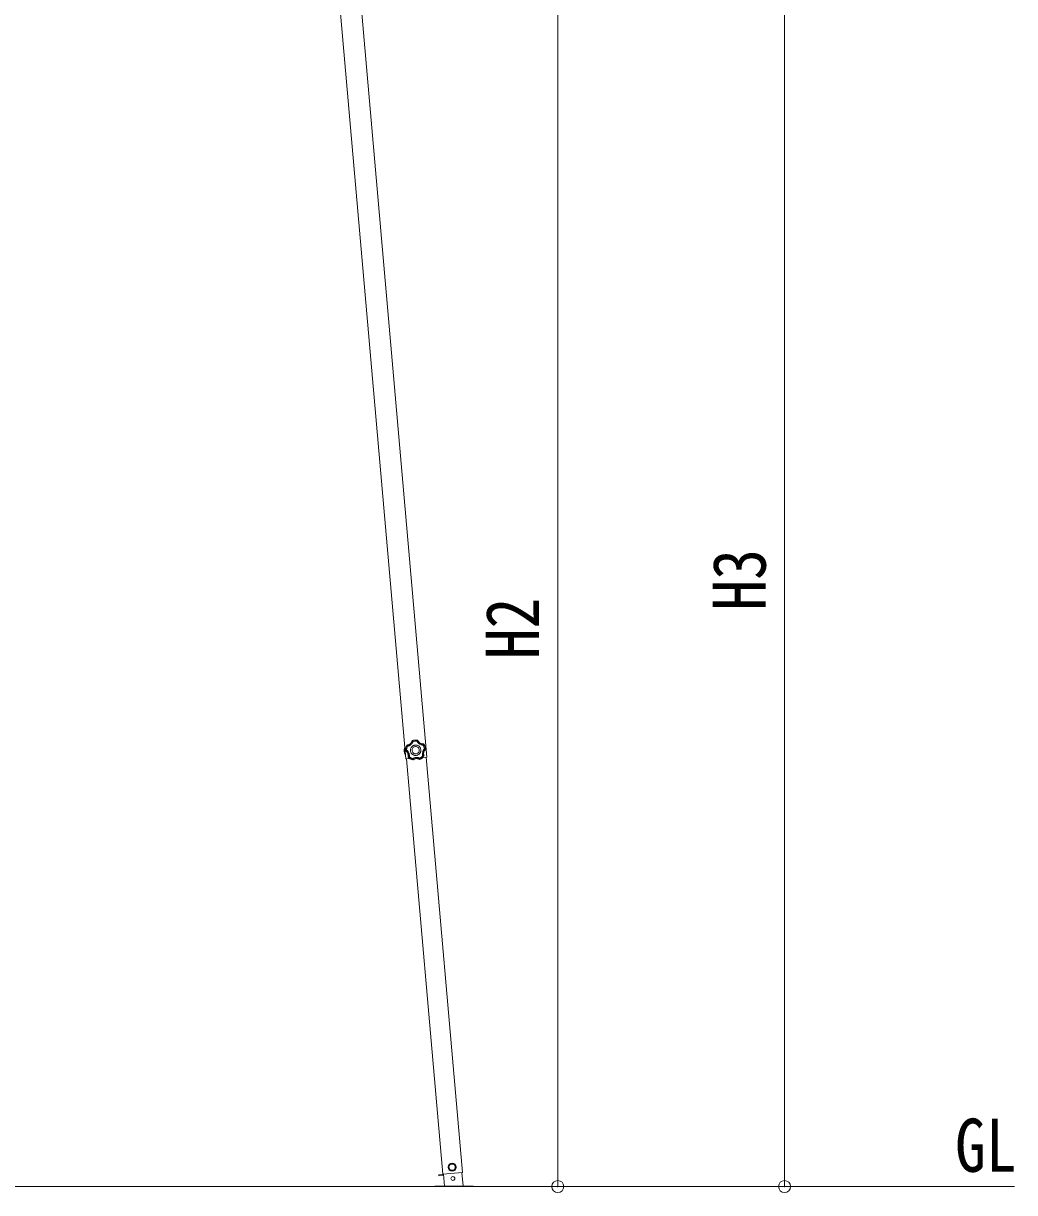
# Model space of a CAD drawing. Units: millimetres at full size; details may follow other scales. Extents: x -6988 to 7066, y -4877 to 4823.
# Drawn here: x -2873 to -823, y -1139 to 1280 of the extents above; entities that cross this region are included whole.
import ezdxf
from ezdxf.enums import TextEntityAlignment as Align

# ---------------------------------------------------------------- set-up
doc = ezdxf.new("R2010")
doc.units = ezdxf.units.MM
doc.header["$LTSCALE"] = 25
doc.header["$PDMODE"] = 32
doc.header["$PDSIZE"] = 25
for name, color, linetype, lineweight in [('0-0_0', 7, 'Continuous', 9), ('0-1_本体', 4, 'Continuous', 9), ('0-A_寸法', 6, 'Continuous', 9), ('1-7', 7, 'Continuous', 9)]:
    doc.layers.add(name, color=color, linetype=linetype, lineweight=lineweight)
doc.styles.add('ＭＳ ゴシック', font='')
doc.styles.get('ＭＳ ゴシック').set_extended_font_data('MS Gothic')

msp = doc.modelspace()

# ---------------------------------------------------------------- linework, layer by layer
at = {"layer": '0-0_0'}
msp.add_line((-4652.64, -1126.52), (-823.09, -1126.52), dxfattribs=at)
at = {"layer": '0-1_本体'}
msp.add_arc((-1909.55, -7780.98), 9250.23, 94.95525, 103.47191, dxfattribs=at)
at = {"layer": '0-A_寸法'}
for p, q in [((-1298.74, -1126.47), (-1298.74, 1683.03)), ((-1767.75, 1481.73), (-1767.75, -1126.47)), ((-1767.75, -1126.47), (-2096.58, -1126.47)), ((-1298.74, -1126.47), (-1767.75, -1126.47))]:
    msp.add_line(p, q, dxfattribs=at)
for p in [(-1767.75, -1126.47), (-1298.74, -1126.47)]:
    msp.add_point(p, dxfattribs=at)
at = {"layer": '1-7', "color": 4}
for p, q in [((-2082.16, -241.59), (-2230.36, 1452.32)), ((-2038.33, -237.76), (-2186.53, 1456.15)), ((-2073.8, -240.86), (-2082.16, -241.59)), ((-2005.46, -1101.07), (-2080.67, -241.46)), ((-2038.33, -237.76), (-2046.7, -238.49)), ((-1964.62, -1097.5), (-2039.82, -237.89)), ((-1964.62, -1097.49), (-2005.46, -1101.06)), ((-1964.62, -1097.5), (-2005.46, -1101.07))]:
    msp.add_line(p, q, dxfattribs=at)
at = {"layer": '1-7'}
for p, q in [((-2079.57, -213.19), (-2079.95, -213.44)), ((-2079.57, -213.19), (-2079.95, -213.44)), ((-2079.68, -213.72), (-2079.95, -213.44)), ((-2079.3, -213.47), (-2079.68, -213.72)), ((-2079.3, -213.47), (-2079.68, -213.72)), ((-2079.57, -213.19), (-2079.3, -213.47)), ((-2068.6, -203.92), (-2068.91, -204.25)), ((-2068.6, -203.92), (-2068.91, -204.25)), ((-2068.68, -204.56), (-2068.91, -204.25)), ((-2068.36, -204.23), (-2068.68, -204.56)), ((-2068.36, -204.23), (-2068.68, -204.56)), ((-2068.6, -203.92), (-2068.36, -204.23)), ((-2057.7, -203.48), (-2057.51, -203.14)), ((-2057.34, -203.77), (-2057.7, -203.48)), ((-2057.34, -203.77), (-2057.7, -203.48)), ((-2057.15, -203.43), (-2057.51, -203.14)), ((-2057.15, -203.43), (-2057.51, -203.14)), ((-2057.15, -203.43), (-2057.34, -203.77)), ((-2045.58, -211.11), (-2045.36, -210.8)), ((-2045.17, -211.31), (-2045.58, -211.11)), ((-2045.17, -211.31), (-2045.58, -211.11)), ((-2044.94, -210.99), (-2045.36, -210.8)), ((-2044.94, -210.99), (-2045.36, -210.8)), ((-2044.94, -210.99), (-2045.17, -211.31)), ((-2084.84, -219.24), (-2084.12, -219.17)), ((-2084.84, -219.24), (-2084.27, -225.71)), ((-2083.7, -232.19), (-2084.27, -225.71)), ((-2084.12, -219.17), (-2082.99, -232.12)), ((-2083.7, -232.19), (-2082.99, -232.12)), ((-2082.64, -224.22), (-2082.27, -224.1)), ((-2082.64, -224.22), (-2082.42, -224.62)), ((-2082.64, -224.22), (-2082.42, -224.62)), ((-2082.05, -224.5), (-2082.42, -224.62)), ((-2082.27, -224.1), (-2082.05, -224.5)), ((-2082.27, -224.1), (-2082.05, -224.5)), ((-2077.21, -237.52), (-2076.86, -237.35)), ((-2077.21, -237.52), (-2077.08, -237.96)), ((-2077.21, -237.52), (-2077.08, -237.96)), ((-2076.73, -237.8), (-2077.08, -237.96)), ((-2076.86, -237.35), (-2076.73, -237.8)), ((-2076.86, -237.35), (-2076.73, -237.8)), ((-2044.74, -235.56), (-2044.68, -235.1)), ((-2044.74, -235.56), (-2044.68, -235.1)), ((-2044.37, -235.67), (-2044.74, -235.56)), ((-2044.68, -235.1), (-2044.31, -235.22)), ((-2044.37, -235.67), (-2044.31, -235.22)), ((-2044.37, -235.67), (-2044.31, -235.22)), ((-2041.32, -221.65), (-2041.16, -221.22)), ((-2041.32, -221.65), (-2041.16, -221.22)), ((-2040.94, -221.72), (-2041.32, -221.65)), ((-2041.16, -221.22), (-2040.78, -221.3)), ((-2040.94, -221.72), (-2040.78, -221.3)), ((-2040.94, -221.72), (-2040.78, -221.3)), ((-2067.67, -243.46), (-2067.22, -243.38)), ((-2067.67, -243.46), (-2067.21, -243.38)), ((-2067.66, -243.85), (-2067.67, -243.46)), ((-2067.66, -243.85), (-2067.21, -243.77)), ((-2067.66, -243.85), (-2067.21, -243.77)), ((-2067.21, -243.38), (-2067.21, -243.77)), ((-2053.39, -242.41), (-2052.93, -242.43)), ((-2053.34, -242.8), (-2053.39, -242.41)), ((-2053.39, -242.41), (-2052.93, -242.43)), ((-2053.34, -242.8), (-2052.88, -242.82)), ((-2053.34, -242.8), (-2052.88, -242.82)), ((-2052.93, -242.43), (-2052.88, -242.82)), ((-2013.9, -1102.1), (-2004.04, -1101.24)), ((-2013.9, -1102.1), (-2013.73, -1104.1)), ((-2003.87, -1103.23), (-2013.73, -1104.1)), ((-2005.46, -1101.07), (-1964.62, -1097.5)), ((-2004.07, -1100.94), (-2001.92, -1125.45)), ((-1963.58, -1125.45), (-1966.01, -1097.61)), ((-1942.22, -1125.45), (-2022.22, -1125.45)), ((-2022.22, -1126.45), (-2022.22, -1125.45)), ((-2022.22, -1126.45), (-2022.22, -1125.45)), ((-1942.22, -1126.45), (-1942.22, -1125.45))]:
    msp.add_line(p, q, dxfattribs=at)
for points in [[(-2079.95, -213.44), (-2081.16, -215.98), (-2082.02, -218.65), (-2082.51, -221.41), (-2082.64, -224.22)], [(-2079.95, -213.44), (-2081.16, -215.98), (-2082.02, -218.65), (-2082.51, -221.41), (-2082.64, -224.22)], [(-2079.68, -213.72), (-2080.84, -216.17), (-2081.66, -218.74), (-2082.14, -221.39), (-2082.27, -224.1)], [(-2079.68, -213.72), (-2079.67, -213.74), (-2079.66, -213.75), (-2079.63, -213.78), (-2079.6, -213.82), (-2079.57, -213.86), (-2079.52, -213.91), (-2079.48, -213.97), (-2079.42, -214.04), (-2079.36, -214.11), (-2079.3, -214.19), (-2079.22, -214.28), (-2079.06, -214.46), (-2078.89, -214.65), (-2078.75, -214.81), (-2078.66, -214.92), (-2078.57, -215.02), (-2078.47, -215.13), (-2078.37, -215.24), (-2078.27, -215.35), (-2079.71, -219.23), (-2080.26, -223.33)], [(-2068.91, -204.25), (-2069.12, -204.89), (-2069.36, -205.52), (-2069.59, -206.05), (-2069.74, -206.35), (-2069.89, -206.65), (-2070.06, -206.95), (-2070.23, -207.24), (-2070.41, -207.52), (-2071.03, -208.41), (-2071.9, -209.42), (-2072.88, -210.33), (-2073.95, -211.14), (-2075.09, -211.82), (-2076.08, -212.28), (-2076.39, -212.41), (-2076.7, -212.53), (-2077.02, -212.64), (-2077.34, -212.74), (-2077.67, -212.83), (-2078.24, -212.97), (-2078.9, -213.1), (-2079.57, -213.19)], [(-2079.3, -213.47), (-2078.64, -213.38), (-2077.99, -213.25), (-2077.41, -213.11), (-2077.1, -213.02), (-2076.78, -212.92), (-2076.46, -212.81), (-2076.16, -212.7), (-2075.85, -212.57), (-2075.35, -212.35), (-2074.77, -212.05), (-2074.2, -211.73), (-2073.89, -211.53), (-2073.61, -211.35), (-2073.34, -211.16), (-2073.08, -210.96), (-2072.82, -210.76), (-2072.31, -210.33), (-2071.38, -209.4), (-2070.55, -208.37), (-2070.02, -207.57), (-2069.69, -207), (-2069.39, -206.41), (-2069.12, -205.81), (-2068.89, -205.19), (-2068.68, -204.56)], [(-2079.3, -213.47), (-2079.29, -213.48), (-2079.28, -213.5), (-2079.27, -213.54), (-2079.24, -213.58), (-2079.22, -213.63), (-2079.19, -213.69), (-2079.15, -213.75), (-2079.11, -213.83), (-2079.07, -213.91), (-2079.02, -214), (-2078.97, -214.11), (-2078.86, -214.32), (-2078.73, -214.54), (-2078.63, -214.73), (-2078.56, -214.85), (-2078.49, -214.97), (-2078.42, -215.1), (-2078.35, -215.22), (-2078.27, -215.35)], [(-2068.68, -204.56), (-2068.64, -204.59), (-2068.57, -204.64), (-2068.46, -204.73), (-2068.31, -204.84), (-2068.13, -204.98), (-2067.94, -205.13), (-2067.72, -205.31), (-2067.49, -205.49), (-2067.25, -205.69), (-2067.01, -205.89), (-2067.26, -206.55), (-2067.54, -207.18), (-2067.81, -207.74), (-2067.98, -208.04), (-2068.15, -208.35), (-2068.33, -208.64), (-2068.52, -208.94), (-2068.71, -209.23), (-2069.33, -210.07), (-2070.24, -211.1), (-2071.24, -212.05), (-2071.6, -212.35), (-2071.87, -212.56), (-2072.15, -212.77), (-2072.44, -212.97), (-2072.72, -213.17), (-2073.11, -213.41), (-2073.71, -213.76), (-2074.32, -214.08), (-2074.94, -214.36), (-2075.58, -214.62), (-2076.24, -214.85), (-2076.91, -215.05), (-2077.59, -215.21), (-2078.27, -215.35)], [(-2050.87, -222.98), (-2051, -221.88), (-2051.24, -220.82), (-2051.58, -219.81), (-2052.01, -218.85), (-2052.53, -217.94), (-2053.13, -217.09), (-2053.81, -216.3), (-2054.56, -215.58), (-2055.37, -214.94), (-2056.24, -214.38), (-2057.17, -213.9), (-2058.14, -213.51), (-2059.16, -213.22), (-2060.21, -213.03), (-2061.29, -212.94), (-2062.39, -212.96), (-2063.49, -213.09), (-2064.55, -213.33), (-2065.56, -213.67), (-2066.53, -214.1), (-2067.44, -214.62), (-2068.29, -215.22), (-2069.07, -215.9), (-2069.79, -216.65), (-2070.43, -217.46), (-2070.99, -218.33), (-2071.47, -219.26), (-2071.86, -220.23), (-2072.15, -221.25), (-2072.34, -222.3), (-2072.43, -223.38), (-2072.41, -224.48), (-2072.28, -225.58), (-2072.04, -226.64), (-2071.7, -227.65), (-2071.27, -228.62), (-2070.75, -229.53), (-2070.15, -230.38), (-2069.47, -231.16)], [(-2057.51, -203.14), (-2060.3, -202.77), (-2063.11, -202.78), (-2065.88, -203.16), (-2068.6, -203.92)], [(-2057.51, -203.14), (-2060.3, -202.77), (-2063.11, -202.78), (-2065.88, -203.16), (-2068.6, -203.92)], [(-2057.7, -203.48), (-2060.38, -203.14), (-2063.08, -203.15), (-2065.75, -203.52), (-2068.36, -204.23)], [(-2068.36, -204.23), (-2068.33, -204.26), (-2068.27, -204.33), (-2068.18, -204.44), (-2068.06, -204.59), (-2067.92, -204.76), (-2067.76, -204.95), (-2067.58, -205.17), (-2067.4, -205.4), (-2067.2, -205.64), (-2067.01, -205.89)], [(-2058.81, -205.32), (-2062.94, -205.15), (-2067.01, -205.89)], [(-2057.7, -203.48), (-2057.72, -203.52), (-2057.77, -203.6), (-2057.85, -203.72), (-2057.95, -203.88), (-2058.07, -204.07), (-2058.2, -204.28), (-2058.34, -204.52), (-2058.49, -204.78), (-2058.65, -205.05), (-2058.81, -205.32)], [(-2057.34, -203.77), (-2057.37, -203.8), (-2057.44, -203.86), (-2057.54, -203.97), (-2057.67, -204.1), (-2057.82, -204.26), (-2058, -204.44), (-2058.18, -204.64), (-2058.39, -204.86), (-2058.6, -205.09), (-2058.81, -205.32)], [(-2045.58, -211.11), (-2045.6, -211.15), (-2045.63, -211.24), (-2045.67, -211.38), (-2045.74, -211.55), (-2045.81, -211.76), (-2045.9, -212), (-2046, -212.26), (-2046.1, -212.53), (-2046.22, -212.82), (-2046.34, -213.11), (-2047.04, -213.08), (-2047.74, -213.01), (-2048.43, -212.9), (-2049.13, -212.76), (-2049.81, -212.59), (-2050.81, -212.28), (-2052.09, -211.75), (-2053.32, -211.1), (-2053.85, -210.77), (-2054.14, -210.58), (-2054.43, -210.38), (-2054.71, -210.17), (-2054.99, -209.95), (-2055.32, -209.67), (-2055.84, -209.21), (-2056.34, -208.72), (-2056.82, -208.21), (-2057.27, -207.68), (-2057.69, -207.12), (-2058.09, -206.54), (-2058.46, -205.94), (-2058.81, -205.32)], [(-2057.34, -203.77), (-2057.05, -204.36), (-2056.73, -204.94), (-2056.37, -205.51), (-2055.99, -206.05), (-2055.58, -206.57), (-2055.15, -207.07), (-2054.69, -207.54), (-2054.21, -207.99), (-2053.88, -208.27), (-2053.62, -208.48), (-2053.35, -208.68), (-2053.09, -208.87), (-2052.81, -209.06), (-2052.44, -209.29), (-2051.28, -209.92), (-2050.07, -210.41), (-2049.12, -210.7), (-2048.8, -210.78), (-2048.47, -210.86), (-2048.15, -210.92), (-2047.82, -210.97), (-2047.49, -211.02), (-2046.91, -211.08), (-2046.25, -211.11), (-2045.58, -211.11)], [(-2045.36, -210.8), (-2046.03, -210.8), (-2046.7, -210.76), (-2047.28, -210.71), (-2047.62, -210.66), (-2047.95, -210.6), (-2048.28, -210.54), (-2048.61, -210.47), (-2048.93, -210.39), (-2049.97, -210.06), (-2051.2, -209.55), (-2052.37, -208.9), (-2053.47, -208.13), (-2054.47, -207.25), (-2055.21, -206.46), (-2055.43, -206.21), (-2055.64, -205.94), (-2055.84, -205.67), (-2056.04, -205.4), (-2056.22, -205.12), (-2056.53, -204.62), (-2056.86, -204.03), (-2057.15, -203.43)], [(-2045.17, -211.31), (-2045.19, -211.35), (-2045.24, -211.43), (-2045.32, -211.55), (-2045.42, -211.71), (-2045.54, -211.9), (-2045.67, -212.11), (-2045.82, -212.35), (-2045.99, -212.59), (-2046.16, -212.85), (-2046.34, -213.11)], [(-2043.26, -220.74), (-2044.37, -216.75), (-2046.34, -213.11)], [(-2041.16, -221.22), (-2041.67, -218.56), (-2042.51, -216), (-2043.68, -213.58), (-2045.17, -211.31)], [(-2040.78, -221.3), (-2041.29, -218.53), (-2042.17, -215.86), (-2043.39, -213.34), (-2044.94, -210.99)], [(-2040.78, -221.3), (-2041.3, -218.53), (-2042.17, -215.86), (-2043.39, -213.34), (-2044.94, -210.99)], [(-2082.42, -224.62), (-2081.87, -225.02), (-2081.35, -225.44), (-2080.91, -225.83), (-2080.67, -226.06), (-2080.43, -226.3), (-2080.21, -226.55), (-2079.98, -226.8), (-2079.77, -227.06), (-2079.12, -227.93), (-2078.43, -229.07), (-2077.86, -230.28), (-2077.42, -231.55), (-2077.13, -232.85), (-2076.99, -233.92), (-2076.97, -234.26), (-2076.95, -234.6), (-2076.95, -234.93), (-2076.95, -235.27), (-2076.96, -235.6), (-2077, -236.19), (-2077.09, -236.86), (-2077.21, -237.52)], [(-2082.27, -224.1), (-2082.23, -224.08), (-2082.14, -224.04), (-2082, -223.99), (-2081.83, -223.92), (-2081.63, -223.84), (-2081.39, -223.74), (-2081.13, -223.64), (-2080.85, -223.54), (-2080.56, -223.43), (-2080.26, -223.33)], [(-2082.05, -224.5), (-2082.01, -224.48), (-2081.94, -224.42), (-2081.82, -224.34), (-2081.67, -224.24), (-2081.48, -224.11), (-2081.27, -223.97), (-2081.04, -223.82), (-2080.79, -223.66), (-2080.53, -223.49), (-2080.26, -223.33), (-2079.72, -223.76), (-2079.2, -224.23), (-2078.76, -224.66), (-2078.52, -224.91), (-2078.29, -225.17), (-2078.06, -225.43), (-2077.83, -225.7), (-2077.62, -225.97), (-2077.01, -226.82), (-2076.31, -228), (-2075.72, -229.25), (-2075.54, -229.69), (-2075.42, -230.01), (-2075.31, -230.34), (-2075.21, -230.67), (-2075.11, -231.01), (-2075, -231.45), (-2074.85, -232.13), (-2074.74, -232.8), (-2074.66, -233.49), (-2074.61, -234.18), (-2074.6, -234.87), (-2074.62, -235.57), (-2074.67, -236.27), (-2074.75, -236.96)], [(-2076.86, -237.35), (-2076.74, -236.7), (-2076.66, -236.04), (-2076.62, -235.45), (-2076.61, -235.12), (-2076.6, -234.79), (-2076.61, -234.46), (-2076.62, -234.13), (-2076.65, -233.8), (-2076.7, -233.25), (-2076.8, -232.61), (-2076.94, -231.96), (-2077.03, -231.61), (-2077.11, -231.29), (-2077.21, -230.98), (-2077.32, -230.66), (-2077.43, -230.35), (-2077.69, -229.74), (-2078.28, -228.57), (-2079, -227.46), (-2079.6, -226.71), (-2080.04, -226.22), (-2080.51, -225.75), (-2081, -225.31), (-2081.51, -224.89), (-2082.05, -224.5)], [(-2077.08, -237.96), (-2075.04, -239.9), (-2072.77, -241.54), (-2070.3, -242.86), (-2067.66, -243.85)], [(-2077.08, -237.96), (-2075.04, -239.9), (-2072.77, -241.54), (-2070.3, -242.86), (-2067.66, -243.85)], [(-2076.86, -237.35), (-2076.81, -237.35), (-2076.72, -237.33), (-2076.58, -237.31), (-2076.4, -237.28), (-2076.18, -237.24), (-2075.93, -237.2), (-2075.66, -237.15), (-2075.37, -237.09), (-2075.06, -237.03), (-2074.75, -236.96)], [(-2076.73, -237.8), (-2076.69, -237.78), (-2076.6, -237.74), (-2076.47, -237.69), (-2076.3, -237.62), (-2076.09, -237.54), (-2075.86, -237.44), (-2075.6, -237.33), (-2075.33, -237.21), (-2075.04, -237.09), (-2074.75, -236.96)], [(-2076.73, -237.8), (-2074.76, -239.65), (-2072.57, -241.23), (-2070.2, -242.5), (-2067.67, -243.46)], [(-2074.75, -236.96), (-2071.51, -239.53), (-2067.78, -241.32)], [(-2069.47, -231.16), (-2068.72, -231.88), (-2067.91, -232.52), (-2067.04, -233.08), (-2066.11, -233.56), (-2065.14, -233.95), (-2064.12, -234.24), (-2063.07, -234.43), (-2061.99, -234.52), (-2060.89, -234.5), (-2059.79, -234.37), (-2058.73, -234.13), (-2057.72, -233.79), (-2056.75, -233.36), (-2055.85, -232.84), (-2054.99, -232.24), (-2054.21, -231.56), (-2053.49, -230.81), (-2052.85, -230), (-2052.29, -229.13), (-2051.81, -228.2), (-2051.42, -227.23), (-2051.13, -226.21), (-2050.94, -225.16), (-2050.85, -224.08), (-2050.87, -222.98)], [(-2067.22, -243.38), (-2067.23, -243.34), (-2067.26, -243.25), (-2067.3, -243.11), (-2067.35, -242.93), (-2067.41, -242.72), (-2067.48, -242.48), (-2067.55, -242.21), (-2067.63, -241.92), (-2067.71, -241.62), (-2067.78, -241.32), (-2067.19, -240.93), (-2066.58, -240.58), (-2065.96, -240.25), (-2065.32, -239.96), (-2064.67, -239.7), (-2063.67, -239.37), (-2062.32, -239.04), (-2060.94, -238.84), (-2060.33, -238.8), (-2059.98, -238.78), (-2059.63, -238.78), (-2059.28, -238.78), (-2058.93, -238.79), (-2058.49, -238.82), (-2057.8, -238.89), (-2057.11, -238.99), (-2056.42, -239.12), (-2055.74, -239.29), (-2055.07, -239.49), (-2054.4, -239.73), (-2053.75, -239.99), (-2053.11, -240.29)], [(-2067.67, -243.46), (-2067.67, -243.42), (-2067.68, -243.32), (-2067.69, -243.18), (-2067.7, -242.99), (-2067.72, -242.77), (-2067.73, -242.52), (-2067.75, -242.24), (-2067.76, -241.94), (-2067.77, -241.63), (-2067.78, -241.32)], [(-2053.39, -242.41), (-2053.97, -242.1), (-2054.57, -241.82), (-2055.19, -241.57), (-2055.82, -241.36), (-2056.46, -241.17), (-2057.1, -241.03), (-2057.75, -240.91), (-2058.4, -240.83), (-2058.84, -240.8), (-2059.17, -240.79), (-2059.5, -240.78), (-2059.83, -240.78), (-2060.16, -240.79), (-2060.6, -240.82), (-2061.9, -241), (-2063.18, -241.31), (-2064.11, -241.63), (-2064.42, -241.76), (-2064.73, -241.89), (-2065.03, -242.03), (-2065.32, -242.18), (-2065.62, -242.33), (-2066.12, -242.63), (-2066.68, -242.99), (-2067.21, -243.38)], [(-2067.21, -243.77), (-2066.67, -243.37), (-2066.11, -243), (-2065.6, -242.71), (-2065.3, -242.55), (-2065, -242.4), (-2064.7, -242.26), (-2064.39, -242.12), (-2064.08, -242), (-2063.05, -241.65), (-2061.75, -241.34), (-2060.42, -241.18), (-2059.08, -241.16), (-2057.76, -241.28), (-2056.69, -241.48), (-2056.36, -241.56), (-2056.04, -241.65), (-2055.72, -241.75), (-2055.4, -241.86), (-2055.08, -241.97), (-2054.54, -242.19), (-2053.93, -242.48), (-2053.34, -242.8)], [(-2053.39, -242.41), (-2053.38, -242.37), (-2053.36, -242.28), (-2053.34, -242.13), (-2053.32, -241.95), (-2053.28, -241.73), (-2053.25, -241.48), (-2053.21, -241.21), (-2053.18, -240.91), (-2053.14, -240.61), (-2053.11, -240.29)], [(-2053.11, -240.29), (-2049.67, -238), (-2046.81, -235.01)], [(-2052.93, -242.43), (-2052.93, -242.39), (-2052.94, -242.29), (-2052.95, -242.15), (-2052.96, -241.96), (-2052.97, -241.74), (-2052.99, -241.49), (-2053.02, -241.21), (-2053.05, -240.91), (-2053.08, -240.61), (-2053.11, -240.29)], [(-2052.93, -242.43), (-2050.55, -241.13), (-2048.38, -239.53), (-2046.43, -237.67), (-2044.74, -235.56)], [(-2052.88, -242.82), (-2050.4, -241.47), (-2048.14, -239.82), (-2046.12, -237.88), (-2044.37, -235.67)], [(-2052.88, -242.82), (-2050.4, -241.47), (-2048.14, -239.82), (-2046.12, -237.88), (-2044.37, -235.67)], [(-2044.68, -235.1), (-2044.72, -235.1), (-2044.82, -235.1), (-2044.96, -235.1), (-2045.14, -235.09), (-2045.36, -235.09), (-2045.62, -235.08), (-2045.89, -235.06), (-2046.19, -235.05), (-2046.5, -235.03), (-2046.81, -235.01), (-2047, -234.32), (-2047.14, -233.64), (-2047.26, -232.94), (-2047.34, -232.24), (-2047.39, -231.54), (-2047.4, -230.49), (-2047.29, -229.11), (-2047.05, -227.74), (-2046.91, -227.14), (-2046.81, -226.8), (-2046.71, -226.46), (-2046.6, -226.13), (-2046.48, -225.8), (-2046.32, -225.4), (-2046.04, -224.76), (-2045.73, -224.13), (-2045.39, -223.52), (-2045.02, -222.93), (-2044.62, -222.35), (-2044.19, -221.79), (-2043.74, -221.25), (-2043.26, -220.74)], [(-2044.74, -235.56), (-2044.78, -235.55), (-2044.87, -235.53), (-2045.01, -235.49), (-2045.19, -235.45), (-2045.41, -235.39), (-2045.66, -235.33), (-2045.92, -235.26), (-2046.21, -235.18), (-2046.51, -235.09), (-2046.81, -235.01)], [(-2041.32, -221.65), (-2041.8, -222.12), (-2042.25, -222.6), (-2042.68, -223.11), (-2043.08, -223.64), (-2043.45, -224.19), (-2043.79, -224.76), (-2044.1, -225.34), (-2044.37, -225.93), (-2044.54, -226.34), (-2044.66, -226.65), (-2044.76, -226.96), (-2044.86, -227.28), (-2044.96, -227.6), (-2045.07, -228.02), (-2045.3, -229.32), (-2045.4, -230.62), (-2045.38, -231.61), (-2045.36, -231.95), (-2045.33, -232.28), (-2045.29, -232.61), (-2045.24, -232.93), (-2045.18, -233.26), (-2045.05, -233.83), (-2044.88, -234.47), (-2044.68, -235.1)], [(-2044.31, -235.22), (-2044.52, -234.58), (-2044.69, -233.93), (-2044.82, -233.36), (-2044.88, -233.03), (-2044.93, -232.7), (-2044.97, -232.36), (-2045, -232.03), (-2045.02, -231.69), (-2045.04, -230.61), (-2044.92, -229.28), (-2044.67, -227.97), (-2044.28, -226.68), (-2043.75, -225.46), (-2043.23, -224.51), (-2043.05, -224.22), (-2042.87, -223.94), (-2042.68, -223.67), (-2042.48, -223.4), (-2042.27, -223.13), (-2041.89, -222.68), (-2041.43, -222.19), (-2040.94, -221.72)], [(-2041.16, -221.22), (-2041.21, -221.21), (-2041.3, -221.19), (-2041.44, -221.15), (-2041.62, -221.11), (-2041.84, -221.05), (-2042.08, -221), (-2042.35, -220.93), (-2042.64, -220.87), (-2042.95, -220.8), (-2043.26, -220.74)], [(-2041.32, -221.65), (-2041.36, -221.63), (-2041.45, -221.59), (-2041.57, -221.53), (-2041.74, -221.44), (-2041.94, -221.35), (-2042.17, -221.24), (-2042.42, -221.12), (-2042.68, -220.99), (-2042.97, -220.87), (-2043.26, -220.74)], [(-2022.22, -1125.45), (-1942.23, -1125.45), (-1942.23, -1126.45)]]:
    msp.add_lwpolyline(points, dxfattribs=at)
for points in [[(-2054.16, -223.21), (-2054.41, -221.71), (-2054.95, -220.34), (-2055.73, -219.11), (-2056.72, -218.07), (-2057.89, -217.23), (-2059.21, -216.63), (-2060.65, -216.29), (-2062.16, -216.25), (-2063.66, -216.5), (-2065.04, -217.04), (-2066.26, -217.82), (-2067.3, -218.81), (-2068.14, -219.98), (-2068.74, -221.3), (-2069.08, -222.74), (-2069.13, -224.25), (-2068.87, -225.75), (-2068.33, -227.13), (-2067.55, -228.35), (-2066.56, -229.39), (-2065.39, -230.23), (-2064.07, -230.83), (-2062.64, -231.17), (-2061.12, -231.22), (-2059.62, -230.96), (-2058.25, -230.42), (-2057.02, -229.65), (-2055.98, -228.65), (-2055.14, -227.48), (-2054.54, -226.16), (-2054.2, -224.73)], [(-1986.83, -1078.85), (-1992.98, -1083.15), (-1992.32, -1090.63), (-1985.52, -1093.8), (-1979.37, -1089.5), (-1980.03, -1082.02)]]:
    msp.add_lwpolyline(points, close=True, dxfattribs=at)
for centre, radius in [((-1986.17, -1086.33), 8.5), ((-1986.17, -1086.33), 7.7), ((-1986.17, -1086.33), 6.5), ((-1984.51, -1109.87), 4)]:
    msp.add_circle(centre, radius, dxfattribs=at)
msp.add_arc((-2065.43, -224.06), 20, 166.03443, 203.96557, dxfattribs=at)

# ---------------------------------------------------------------- texts
at = {"layer": '0-0_0', "style": 'ＭＳ ゴシック', "width": 0.85}
msp.add_text('GL', height=110, dxfattribs=at).set_placement((-946.24, -1128.9), align=Align.BOTTOM_LEFT)
at = {"layer": '0-A_寸法', "color": 7, "style": 'ＭＳ ゴシック', "width": 0.85}
for s, p in [('H3', (-1304.74, 65.28)), ('H2', (-1773.75, -35.37))]:
    msp.add_text(s, height=110, rotation=90, dxfattribs=at).set_placement(p, align=Align.BOTTOM_LEFT)

doc.saveas('drawing.dxf')
